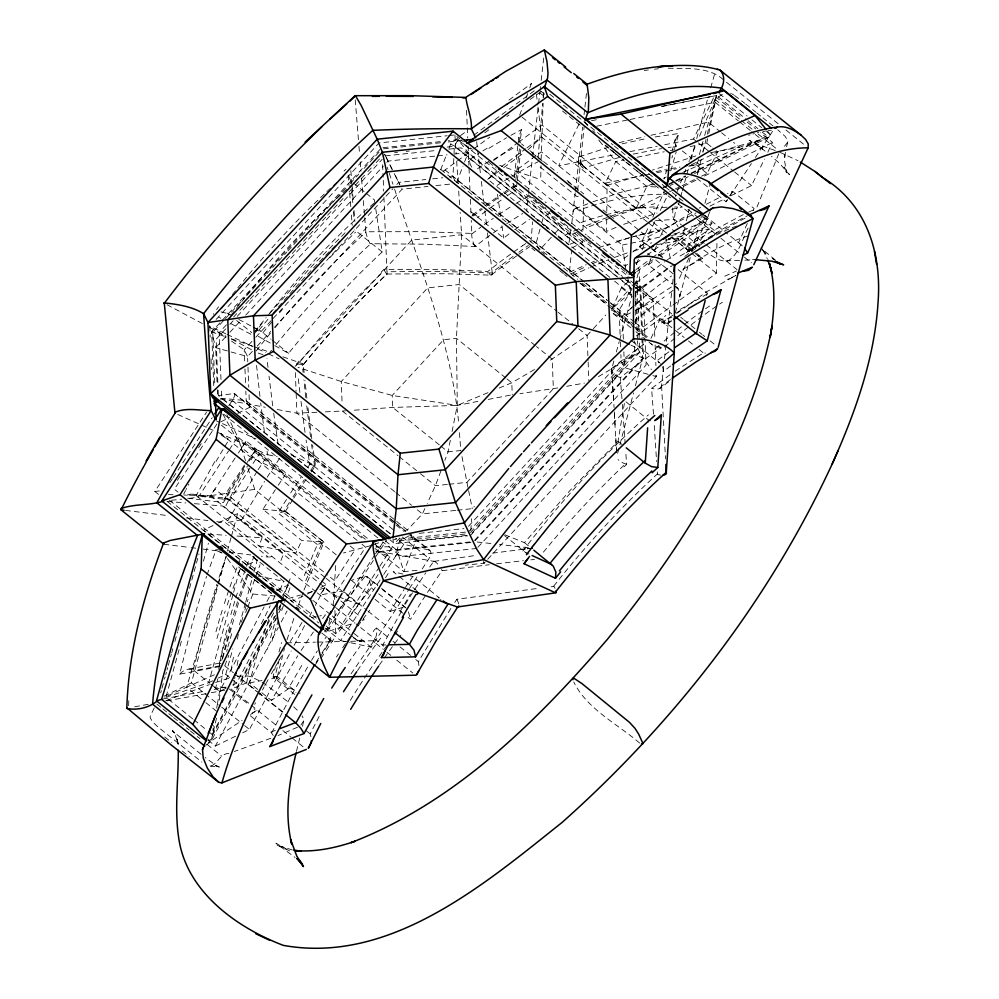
<?xml version="1.0" encoding="UTF-8"?>
<svg xmlns="http://www.w3.org/2000/svg" width="999" height="999" viewBox="0 0 999 999"><rect width="100%" height="100%" fill="white"/><g stroke="black" fill="none" stroke-linecap="round" stroke-linejoin="round"><path stroke-width="0.75" stroke-dasharray="5 3.75" d="M616.096 227.36L606.618 231.356L606.718 219.068M635.701 292.595L635.676 325.924A9.103 4.52 -56 0 0 641.833 327.972L671.665 306.044M679.894 294.368L679.582 297.078L679.832 296.179M606.793 211.264L607.08 185.302L578.658 162.475M672.914 305.132L716.42 273.189L716.982 240.484M469.942 160.577L468.743 161.913M571.878 247.914L582.742 242.407L582.804 239.373M582.991 230.27L583.666 199.962M625.799 269.081L622.265 245.08L540.696 179.608L541.008 165.722M541.146 159.54L543.119 103.347M574.612 242.395L568.693 244.792L570.841 230.532M128.621 705.681L128.859 698.838M520.054 142.345L518.881 136.351L521.578 129.558L520.054 143.069M453.796 158.629L452.959 176.673L455.132 181.069M454.033 153.396L454.358 146.279L458.591 138.898M543.444 97.165L543.693 92.52M335.676 565.571L333.167 605.619M579.308 156.831L607.929 147.49M655.107 136.95L678.796 133.504L675.012 140.459L675.162 143.806L676.71 146.353L668.194 147.54M470.791 530.494L471.59 518.731M647.989 422.39L648.176 419.667L625.961 401.848M613.836 361.001L611.588 369.767L614.098 407.542M530.919 242.07L532.642 221.828M538.061 157.805L542.657 103.571M543.156 97.677L543.456 94.143M569.505 271.328L571.54 251.261M577.684 190.459L584.115 126.786M670.504 379.52L661.5 386.226L663.661 366.458L660.214 363.686M664.497 358.753L671.765 291.271M672.527 284.153L673.151 278.371M528.421 193.331L532.355 158.466M532.529 156.955L538.399 105.007M538.573 103.471L539.797 92.707M539.972 91.171L540.484 86.551M541.183 80.407L543.968 55.807M571.778 223.364L575.224 192.882M575.399 191.358L582.667 127.073M584.053 114.785L584.74 108.641M584.914 107.105L586.65 91.746M514.335 176.91L518.868 136.463L518.818 138.274M504.333 193.644L515.109 186.601L515.297 184.902M515.871 179.808L519.405 148.714M582.742 242.407L516.308 189.098L516.958 183.429M517.282 180.607L520.816 149.513M672.802 207.854L672.764 215.534A15.522 11.414 65.6 0 0 673.751 219.256L678.009 226.798M219.318 700.099L222.69 671.103L228.846 655.394M513.536 183.566L513.211 186.226L505.007 191.708M234.39 680.656L233.304 688.186L246.666 682.891L257.58 691.645M246.666 682.891L250.986 658.89M785.426 152.385L784.44 158.841L784.827 154.545L784.652 161.351L786.525 172.777L784.04 166.958L789.472 174.7L779.407 163.237L771.503 156.331M234.69 678.758L235.002 676.86M674.912 141.284L675.174 139.623L672.364 150.15M504.97 534.827L524.45 542.682L570.429 490.022L618.044 441.283L624.375 403.421M208.516 731.518L212.163 734.452L213.287 727.871M213.549 726.373L213.699 725.486M216.683 708.141L217.307 704.557M217.357 704.258L219.568 691.408L264.098 606.917M696.69 162.45L699.088 164.373L697.29 174.725M237.063 665.334L238.624 657.542M450.337 440.247L448.027 451.873L444.867 460.327M452.072 431.531L457.292 405.394L456.456 338.374L461.638 234.777L460.114 212.312M294.767 694.43L273.102 677.047L275.337 666.832M707.679 138.661L706.743 143.207L702.147 152.635M708.741 133.554L715.209 102.31L630.082 119.48M302.51 726.348L303.659 720.916A15.522 7.68 25 0 0 303.459 718.781L302.06 715.858M226.211 687.125L215.709 687.999L217.657 679.22M219.568 666.608L179.695 674.163L192.283 623.701L206.568 576.298M786.613 146.741L787.736 141.858A5.07 4.221 0.1 0 0 787.687 140.322L785.027 136.301L777.746 129.783M193.257 670.054L204.47 625.611L216.783 584.315M221.778 660.426L222.278 658.279M303.659 720.916L300.911 725.024M277.31 676.66L284.415 648.538M222.302 658.129L231.318 624.387M216.508 718.169L210.926 741.62L205.969 745.154M573.101 211.601L573.376 210.714A9.166 5.357 68.8 0 1 579.944 209.653M684.565 228.459L682.729 236.076L667.482 238.724M686.4 220.841L689.16 209.415M697.926 173.014L701.36 158.804M702.921 152.347L706.031 139.423M707.28 134.253L716.62 95.504L718.031 92.62M296.466 751.398L299.9 737.387M257.705 689.435L249.513 682.854L257.305 654.17L266.621 625.474M329.945 618.756L326.723 631.905L323.913 632.579M222.727 658.116L238.536 602.747M383.766 574.375L395.616 556.206L399.438 540.971L409.353 535.676M635.539 322.115L640.197 304.096L667.981 326.398M668.381 322.178L669.68 320.929M278.983 652.01L281.531 642.632M617.657 453.346L633.541 392.957M635.451 385.701L642.669 358.241L639.235 269.792L635.489 262.175M279.295 659.228L274.613 678.171L268.331 679.345M226.673 651.385L227.273 649.15M675.299 312.899L690.309 257.467M691.882 251.673L701.385 216.571M704.969 203.321L710.152 184.191M706.568 295.542L707.255 293.007L677.272 268.943M164.161 696.141L191.433 682.879L218.007 585.501M218.419 584.003L225.774 557.03M227.41 551.048L231.081 537.562M231.493 536.063L237.625 513.586L326.286 584.765L315.309 605.431M702.996 141.408L699.325 154.783L652.372 170.142M704.632 135.464L716.62 95.504L746.927 119.83M160.689 692.881L161.326 690.596M161.963 688.299L164.148 680.331M164.485 679.12L165.122 676.822M165.747 674.525L166.383 672.227M167.02 669.929L167.645 667.644M168.282 665.346L171.416 653.958M171.778 652.659L172.852 648.763M174.862 641.458L177.51 631.868M177.872 630.569L198.976 553.983M192.695 718.818L165.921 697.327L182.005 638.985M203.446 561.188L208.391 543.231M165.921 697.327L208.716 682.692L233.179 593.93M233.591 592.432L240.01 568.156M217.894 678.234L225.762 674.4L232.817 648.826M239.448 624.762L245.255 603.696M245.667 602.197L252.297 578.134M253.958 572.115L257.267 560.077L245.467 565.809M678.608 204.345L680.257 198.364M680.656 196.865L681.892 192.395M682.305 190.896L689.298 165.497M690.946 159.528L695.054 144.593M696.703 138.611L708.216 96.791M710.689 87.825L715.434 71.179M227.884 646.902L232.455 631.093M540.034 229.071L536.051 243.381L539.398 250.162L553.658 234.703M541.633 223.339L543.219 217.62L549.425 213.062L560.801 226.973L554.682 233.604M616.333 352.023L619.243 341.558M619.667 340.06L631.88 296.166M634.652 286.238L639.235 269.792M219.768 665.259L219.33 663.548L225.187 641.096L238.923 597.19M671.902 158.017L672.564 155.644M674.562 148.526L678.796 133.504M667.007 169.068L664.135 178.958M670.829 170.829L676.211 151.836M287.013 639.847L294.93 614.984M217.62 584.939L186.626 687.2L164.36 697.265M218.069 583.466L226.149 556.78M675.561 196.591L676.136 194.842M239.41 595.741L247.727 572.577M240.509 596.64L248.139 574.363M207.018 574.887L215.759 550.661M219.043 577.335L226.211 556.256M709.527 212.175L706.768 220.205L692.969 249.438M267.357 623.401L268.843 619.218M298.364 605.282L303.446 591.458M677.31 191.446L678.383 188.499M519.63 115.21L523.364 105.145M526.036 97.964L527.634 93.644M529.77 87.9L531.381 83.579L533.803 85.539M440.921 470.904L435.402 485.701L427.272 503.334M680.494 182.854L683.179 175.949M456.668 182.492L462.974 166.109M464.547 162.013L468.169 152.61L458.116 139.748L448.226 140.797M280.956 560.501L283.691 553.533L241.671 519.792L226.711 522.652L256.793 471.828M303.996 590.059L323.951 542.207L317.395 544.48L304.333 575.511M249.425 568.219L253.946 556.593M440.684 169.818A9.103 2.473 -46.4 0 1 440.821 169.455L446.803 153.971M448.988 148.327L450.636 144.093L458.004 137.762M661.5 386.226L659.802 388.374L671.078 380.07M245.617 612.562L247.302 608.279M247.852 606.855L252.884 594.005L227.035 558.029M787.599 142.382L782.567 148.676M642.107 249.962L644.904 242.957L650.898 247.764M305.769 580.744L322.44 541.957L301.76 540.521L262.949 509.365L275.387 489.635M638.361 259.303L635.539 266.283M684.49 172.652L685.764 169.493M778.77 153.746L755.906 209.64M279.895 590.284L283.591 581.268M194.405 503.658L222.552 506.006L262.15 537.787L258.878 545.879L295.854 553.184L301.76 540.521M689.859 159.465L696.228 144.093M688.973 161.601L689.41 160.539M699.537 136.151L714.997 99.413L724.225 93.019M660.614 236.139L663.074 230.257L693.393 211.413M656.48 245.916L653.171 253.734M650.674 259.59L648.401 264.897L671.965 283.816M748.114 228.084C742.332 239.048 739.447 253.122 728.721 260.464A15.522 11.414 65.6 0 1 725.923 261.139L721.39 260.589L716.845 258.741A60.152 44.231 65.6 0 1 712.587 256.293L703.234 249.663M634.677 284.103L629.87 280.244L621.403 287.675L611.912 308.991L630.719 292.22M641.608 248.489L639.585 246.865L648.95 225.849M652.809 217.195L664.385 191.221M753.134 210.677L754.108 208.541L732.579 191.259L727.459 193.619M747.302 223.476L738.561 242.682L725.174 231.943M424.837 508.628L422.402 513.923L406.768 530.594M650.961 338.436L660.214 318.831L635.264 298.813M688.948 257.954L679.183 278.659L676.91 276.835M579.02 124.063L558.678 165.809L616.246 154.358M668.231 192.457L636.313 208.042L605.269 183.104L615.784 161.538L623.364 160.015M636.313 208.042L646.828 186.476L652.384 183.766M664.722 144.73L693.506 139.011L714.535 95.879L742.332 118.194M654.795 221.678L647.34 236.975L695.966 212.999M660.214 210.539L667.007 196.628M688.648 166.296L696.228 164.773L698.863 159.378M701.535 176.186L707.08 173.476L717.594 151.91L761.45 139.435L751.71 131.618M730.694 195.866L751.535 185.589L764.422 159.153M767.819 152.198L772.564 142.457L760.476 132.755M261.426 623.713L270.267 605.706M272.977 600.174L275.025 596.016L272.64 594.105M310.939 736.725L310.177 733.865L320.192 714.447M271.628 732.891L291.358 695.354L309.415 663.91M183.654 494.143L185.552 490.497M186.101 489.448L186.651 488.399M266.97 601.46L271.278 593.294L240.222 568.356M232.68 685.027L236.613 683.116L273.963 612.262M282.58 595.904L288.324 585.002L251.96 555.881M212.163 734.452L274.463 616.233M278.821 607.979L280.269 605.232M275.774 615.372L208.654 742.732L242.133 720.341M278.659 609.889L280.831 605.781M275.886 618.381L210.926 741.62L207.667 739.01M278.771 612.899L282.38 606.056M188.299 485.252L188.861 484.203M208.117 740.209L215.372 746.041L278.284 627.522M281.219 622.002L287.063 610.976M254.683 704.407L255.519 702.821M242.645 732.779L249.463 729.47L291.171 650.911M294.093 645.404L305.07 624.725M309.453 616.458L312.375 610.951M259.802 694.817L260.677 693.206M262.425 689.997L263.299 688.373M263.461 688.086L264.111 686.9M261.813 692.732L271.378 700.411L297.739 655.769M264.772 685.701L265.584 684.215M299.675 693.593L300.05 692.931M265.921 683.628L268.082 679.72M418.931 665.534L418.394 661.675L419.305 660.064L452.01 606.568M241.671 519.792L264.548 481.393M271.391 673.826L278.184 661.937M219.393 663.373L221.041 663.361M214.76 461.625L196.204 495.566L190.971 494.093L184.715 495.679M401.386 611.45L382.667 645.254L383.966 646.865M279.333 659.939L281.668 655.943M187.65 498.189L223.414 502.572L244.93 467.619M290.172 641.645L302.135 622.29M301.735 665.484L288.099 688.998L271.378 700.411M408.091 617.394L410.539 619.368L414.935 612.187A382.879 142.045 -51.5 0 1 442.12 570.704A9.466 2.86 57.3 0 0 441.433 569.455M311.526 660.376L317.332 650.923M631.88 289.285L619.155 310.077L620.217 337.637M316.046 662.424L319.006 657.604M696.69 178.184L726.086 201.786L727.309 199.812M729.732 195.866L732.579 191.259M285.464 511.313L292.944 499.375M315.484 664.585L319.505 658.141M320.304 656.842L329.957 641.37L328.584 638.324M375.05 599.363L390.097 611.438L404.033 589.572M322.015 652.784L329.295 641.808M320.292 646.178L326.348 636.65L327.272 637.225M357.13 540.384L241.808 447.814L246.154 441.046L368.206 539.023M244.755 466.208L224.026 499.525L223.414 502.572M267.195 477.222L279.683 458.216M258.154 469.705L267.919 454.807M293.781 498.064L306.006 479.508M301.111 650.499L313.386 631.967M351.024 673.826L374.862 639.56C377.372 635.064 378.509 621.291 372.09 633.653M158.491 494.38L154.845 491.458L206.493 412.287M169.805 482.717L172.34 478.821M173.189 477.522L212.188 417.732M177.36 480.332L180.757 475.124M198.551 447.839L201.461 443.369M216.92 423.976L174.375 489.223L178.009 492.145M228.833 405.706L232.243 400.487A9.103 2.298 -53.4 0 0 233.953 393.544L218.469 395.592L390.896 534.515M189.273 498.326L198.264 497.34L228.484 451.024M229.32 449.737L237.712 436.863L226.723 414.46M235.165 457.904L210.527 495.779L184.003 495.029M238.424 452.997L246.154 441.046M244.455 465.097L225.949 493.469L198.264 497.34M250.062 467.994L229.882 500.212L295.854 553.184M154.221 707.929L150.187 716.345A5.07 4.658 -64.8 0 0 150.362 718.131L152.585 721.815L157.792 726.835L201.898 762.1M374.7 555.057L324.7 631.718L326.723 631.905L354.882 622.802M375.537 553.758L383.166 542.07M373.326 560.439L326.723 631.905L324.176 629.857M375.836 556.58L386.888 539.647M326.061 625.986L335.764 633.778L378.996 567.494M379.845 566.196L392.557 546.69L374.6 547.04M338.636 596.815L358.678 604.457L378.122 574.637M382.355 568.156L389.96 556.493L374.25 543.881M324.812 627.896L340.597 640.571L382.917 575.674M350.786 642.782L371.166 647.202L408.603 589.785M409.453 588.473L418.818 574.125M422.227 568.906L429.033 558.466A9.103 4.67 -49.7 0 0 428.858 549.949L410.689 535.389M249.275 460.926L256.206 449.625M278.246 485.264L285.539 474.338L252.747 448.014L257.33 451.823M405.457 587.387L412.724 576.448L439.498 598.026M253.059 463.424L259.653 453.558L258.729 452.909M703.733 216.583L711.937 223.164L696.216 246.903L679.445 256.318M726.086 201.786L727.422 199.775M730.094 195.754L751.423 163.524M755.419 157.492L773.476 129.932L768.281 130.619M247.115 462.525L255.694 449.637M454.782 602.409L456.893 599.263L539.722 588.161M438.124 597.951L438.611 597.227M336.8 597.727L324.687 587.999L319.98 594.929L341.558 591.271M395.616 556.206L403.758 544.33L428.846 549.962M311.201 471.89L315.509 465.734L312.612 444.855M322.652 618.643L325.374 614.81L319.78 615.933M213.561 314.385L213.461 313.686M340.222 608.403L365.172 576.261L352.16 580.032M351.573 613.436L371.341 587.899L369.118 579.445L367.445 576.972L365.634 576.186L377.622 585.814M374.862 639.56L373.451 640.634M216.558 309.565L218.631 306.818M274.812 345.617L288.586 353.334C317.295 317.345 348.489 283.304 382.192 251.948L375.562 207.505M228.871 753.433C220.454 753.621 218.294 762.462 211.776 765.783A5.07 4.658 -64.8 0 1 210.052 766.058L208.841 765.883M256.044 331.318L257.979 328.933M299.051 361.076L296.641 364.048L297.003 367.232M254.695 331.581L266.121 317.595M269.942 313.099L309.89 268.182L347.452 230.432M179.695 674.163C182.854 670.504 188.486 667.519 193.182 670.017M277.185 676.897L276.199 677.609L289.61 688.373L293.256 689.385L295.954 692.519M590.222 332.105L587.1 335.502L549.687 360.639M593.331 328.696L605.794 315.085M612.025 308.279L630.706 287.862M633.816 284.465L636.937 281.056L635.664 278.484M216.146 319.405L379.033 142.957L447.152 135.739M380.107 149.313L211.651 331.805L213.736 385.539M223.339 320.866L212.762 332.317L214.86 386.226M225.462 318.569L244.493 297.939M246.616 295.654L265.647 275.025M266.708 273.888L286.813 252.11M287.862 250.961L300.562 237.213M301.611 236.076L307.967 229.196M309.016 228.047L314.31 222.315M315.372 221.179L335.464 199.4M336.526 198.264L346.041 187.949M350.274 183.366L358.741 174.201M364.023 168.469L374.6 157.005M375.661 155.869L379.895 151.274M226.398 324.837L219.168 332.667L221.029 380.519M233.629 317.008L236.726 313.649M239.822 310.302L249.113 300.224M250.15 299.113L272.864 274.5M273.901 273.389L285.264 261.076M286.288 259.965L296.616 248.776M297.652 247.652L320.367 223.039M322.44 220.804L326.561 216.333M327.597 215.21L332.754 209.615M333.791 208.504L343.082 198.439M349.288 191.721L366.833 172.702M367.869 171.591L374.063 164.872M376.136 162.637L380.269 158.167M225.674 328.883L216.146 339.198L217.894 384.053M229.895 324.3L233.079 320.866M237.3 316.283L382.217 159.303M225.637 336.9L215.684 347.689L217.145 385.314M229.87 332.317L241.508 319.705M245.742 315.122L383.241 166.171M386.788 162.325L387.912 161.114L436.338 155.981M251.948 341.408L244.231 349.775L244.718 362.5M255.819 337.225L271.266 320.492M273.202 318.394L392.932 188.686M396.803 184.503L398.726 182.405L425.849 179.545M252.397 351.336L247.565 356.556L247.764 361.863M257.218 346.104L270.741 331.456M274.6 327.272L402.073 189.198L428.059 186.438M295.117 366.421L411.763 240.06L461.638 234.777L556.942 311.288M457.155 510.239L472.277 508.641L474.375 506.356M468.556 526.223L621.128 360.951L634.64 354.583L643.543 358.279L651.448 369.593M468.606 531.793L637.849 348.451L637.549 340.721M470.442 532.442L634.64 354.583L634.153 342.27M471.89 533.004L624.462 367.732L623.851 351.835M470.454 535.539L639.697 352.21L639.235 340.347M474.488 540.434L642.669 358.241L634.14 340.921M475.087 540.759L643.543 358.279M477.872 547.302L646.053 365.122L645.029 338.823M485.239 561.962L484.115 563.186L465.322 565.172M487.724 559.265L656.355 376.611L656.156 371.578M399.812 538.011L394.593 543.568L389.747 539.672M224.738 498.726C223.476 498.788 228.896 497.664 229.845 500.187M624 466.895L626.635 464.398L625.761 452.185M381.256 272.028L383.903 269.53L403.209 269.343L444.592 269.718L487.849 271.441A382.879 151.686 -51.8 0 1 522.764 245.642M609.802 277.31L487.749 179.333L496.79 170.916M528.071 149.725L541.633 137.113L537.899 106.481M344.018 170.991L344.817 170.292M631.905 307.517L621.965 316.408L614.685 314.61L611.563 310.789L611.675 309.653L633.279 326.985M345.217 169.942L346.016 169.243M635.601 304.32L641.695 299.163M671.89 327.647L661.388 319.205L665.746 315.547M635.339 288.311L636.875 287.05M677.022 313.249L706.38 291.883L735.913 275.499M648.401 264.897L654.283 260.302M635.913 292.844L672.327 265.572M470.891 211.713L503.683 238.037L511.063 232.442M670.017 374.762L651.598 388.349L653.746 417.545M473.026 216.059L482.417 209.041M471.84 233.916L480.806 227.235M472.265 215.185L481.356 208.404M486.126 210.951L477.797 217.258L476.948 216.521M636.425 335.939L660.214 318.831M220.717 399.013L221.716 398.301L246.204 400.636L407.779 530.357M639.585 246.865L642.582 244.655M660.102 255.894L693.256 233.541M670.654 365.934L663.111 371.603L663.149 370.866M460.452 135.652L466.67 131.081M508.978 100.025L531.381 83.579M473.801 135.177L535.839 89.635M484.765 132.805L488.986 129.708M506.918 116.533L509.028 114.985M530.094 99.525L541.346 91.259M443.294 171.116A9.103 2.473 -46.4 0 0 445.017 170.017L472.39 149.887M473.638 148.976L489.797 137.113M493.618 160.514L517.182 143.219M518.419 142.308L541.982 125.012L653.771 214.773M501.311 166.708L525.749 148.776M526.972 147.877L541.633 137.113L647.24 221.89M487.749 179.333L498.751 171.254M503.633 167.67L524.413 152.422M642.919 244.405L644.904 242.957M627.884 255.594L624.163 258.329L515.309 170.929L499.675 165.372M632.842 251.96L650.187 239.223L662.037 236.601M627.559 264.31L625.124 266.109L592.345 239.797M635.951 263.336L642.145 258.791M647.102 255.145L676.86 233.304L706.768 220.205L707.267 217.295L704.832 215.347M635.976 269.643L650.986 258.616M652.235 257.705L707.267 217.295L704.607 215.821M636.725 271.628L652.984 259.69M657.991 256.019L706.768 220.205L701.673 216.121M636.226 282.742L664.772 261.788M666.008 260.876L709.44 228.996L671.515 235.477M635.227 292.083L670.654 266.071M684.765 256.443L717.12 232.692L698.9 218.082M489.972 208.104L503.359 198.526M514.747 229.708L529.408 219.268M668.968 351.798L656.755 360.914L657.717 361.638M516.633 255.869L491.096 275.162L445.429 273.714L387 274.001C357.068 302.31 329.183 332.742 303.246 364.735L304.183 373.002M489.835 235.414L474.912 246.516L425.237 244.193L370.017 243.719A9.565 1.573 69 0 1 365.721 231.568M486.163 206.306L501.036 195.866M485.002 205.744L502.509 193.419M484.378 224.638L493.269 218.356M518.831 254.27L529.895 246.528M493.319 232.917L501.998 226.885M675.237 371.116L703.408 352.934L705.494 353.134M522.777 245.567L525.749 243.544M507.167 195.891L516.758 189.448M693.019 247.49L721.515 229.545L746.94 215.984M250.649 714.547L256.318 710.676L253.971 708.778M498.563 214.735L510.789 206.718M667.719 323.226L671.278 320.866M658.703 345.904L661.163 347.877L655.219 351.898A382.879 142.832 -50.7 0 0 620.304 377.684L621.952 398.763M506.793 223.651L522.739 213.449M680.257 309.365L708.004 293.556M488.823 148.339L506.68 137.712M493.631 159.54L516.158 146.304M515.971 203.459L527.947 196.291L526.673 211.064L534.552 217.382M682.841 269.318L702.772 258.291L696.578 253.321M693.518 233.379L711.937 223.164M598.438 376.635L639.697 352.21M256.318 710.676L250.974 713.823M534.527 369.505L511.788 382.792L498.164 388.436M671.865 317.257L667.045 318.956L661.388 319.205M510.926 135.327L521.578 129.558M699.163 208.154L700.586 207.355M410.776 534.927L411.588 534.49M297.477 727.26L278.047 735.564M706.268 204.271L721.852 196.316M745.104 218.144L711.113 236.85L691.046 249.8L687.449 249.588M256.006 330.569L260.439 330.844L271.054 339.26M221.016 421.74L229.72 417.37M237.7 413.374L249.538 407.43L394.955 524.163M623.351 339.123L622.489 316.87L631.917 312.138M635.539 310.314L653.421 301.336L640.746 286.363L635.901 282.48M571.278 273.626L585.901 266.608M676.698 189.735L682.255 186.988M683.641 186.313L697.539 179.458M704.482 176.036L772.564 142.457M709.852 206.144L725.137 198.614M663.486 178.334L666.258 176.985M691.233 164.785L717.594 151.91L712.774 148.039M668.831 183.966L674.375 181.244M675.761 180.569L685.489 175.824M691.033 173.114L770.154 134.478L767.319 130.931M663.299 187.362L667.494 185.315M668.905 184.628L674.512 181.893M675.911 181.206L685.726 176.411M691.333 173.676L761.45 139.435M670.204 185.477L673.164 184.028M678.521 181.418L688.249 176.673M694.567 173.576L768.755 137.35L770.154 134.478L766.52 131.556M669.617 191.771L673.776 189.748M675.174 189.061L680.719 186.351M682.105 185.677L695.978 178.896M724.762 276.199L736.438 271.016M213.074 525.524L203.534 530.157L292.183 601.336L305.819 594.705M218.531 522.864L237.625 513.586M276.523 590.746L288.324 585.002M307.192 594.043L314.011 590.734M320.829 587.412L326.286 584.765M208.716 682.692L212.65 680.781M226.124 688.211L219.568 691.408L211.126 684.627M215.372 746.041L235.826 736.088M572.452 275.474L588.848 267.869M285.314 511.388L279.945 512.687M743.281 214.598L707.105 233.941L685.152 247.977L685.951 248.689M569.592 272.228L586.226 264.685M735.826 275.537L727.709 279.345L729.27 278.621M748.638 212.113L755.007 209.266L755.943 209.778M255.682 330.756L256.793 330.257M214.36 674.812L186.626 687.2L204.67 701.685M682.841 172.377L739.585 147.203L768.755 137.35L762.237 132.118M592.12 263.798L602.422 259.39M590.234 267.257L608.691 259.64M578.321 196.141L577.047 196.666L537.462 164.885M487.949 392.682L457.292 405.394L392.694 407.442L351.848 410.389M591.171 262.587L594.455 261.238M575.024 208.779L591.47 202.385M592.844 201.848L619.954 192.532L653.833 184.465M623.613 224.375L657.092 213.049M374.026 544.605L381.168 541.845M275.374 730.381L270.729 732.167L249.188 714.884M165.797 700.686L209.365 684.652M270.866 738.261L234.34 751.485M614.248 257.517L627.759 252.759M215.572 682.479L231.693 677.409M607.08 185.302L642.719 174.763M361.925 620.529L364.273 619.78L363.361 619.043M390.097 611.438L403.534 607.105A388.461 143.656 -51.5 0 1 412.55 592.769M748.538 135.302L750.024 134.84M633.578 250.986L645.129 247.602M635.601 287.899L646.191 284.752M288.411 598.501L300.499 595.004M307.754 592.894L312.587 591.495M319.842 589.398L324.687 587.999M752.971 133.978L754.42 133.579M317.295 544.505L278.097 513.049L282.48 505.869A382.879 152.472 -51 0 1 287.412 498.064M371.128 545.554L343.481 552.959M619.293 157.455L585.002 167.582L584.028 166.87M273.102 677.047L277.023 676.448M757.292 132.842L758.703 132.492M622.102 143.806L646.977 138.424M619.193 142.607L644.867 136.701M650.911 135.302L708.303 122.09L720.329 131.743M671.665 209.266L682.479 206.955M271.903 556.53L269.493 557.067M362.075 641.033L361.413 641.121M633.166 154.108L661.575 148.576M650.287 243.182L651.823 242.832M673.9 233.966L676.86 233.304M656.081 171.616L665.496 169.668M622.265 245.08L650.187 239.223L541.321 151.836L515.309 170.929L540.696 179.608M656.48 244.693L679.657 240.509L681.917 238.112L694.48 248.202M591.458 120.742L598.239 119.368M661.987 106.518L716.62 95.504M596.64 126.224L628.558 119.78M637 157.268L664.298 151.761M670.354 150.537L674.899 149.625M690.059 146.566L706.743 143.207L711.563 147.078M605.269 183.104L643.169 175.474M644.68 175.162L650.749 173.938M656.818 172.715L676.523 168.744M661.513 106.418L666.058 105.507M667.569 105.207L672.115 104.308M673.626 104.008L714.535 95.879M629.882 151.648L657.155 146.229M762.886 131.581L765.609 131.056M316.221 616.633L310.264 617.782M219.805 663.099L187.462 669.318M477.909 401.411L457.292 405.394L392.22 395.454L341.271 381.493L298.002 367.357M488.211 399.425L511.113 395.005M220.03 665.734L194.168 670.704L209.728 683.191M711.251 152.535L739.585 147.203L733.566 142.37M163.049 698.975L205.632 691.033M214.148 689.447L225.499 687.337M249.513 682.854L262.063 680.506M670.654 168.681L679.932 167.07M134.69 706.805L150 703.983M166.845 700.886L209.715 693.006M211.239 692.719L228.084 689.622M557.804 387.924L519.967 393.656M566.695 386.313L584.477 383.079M665.409 240.172L678.021 238.424L691.945 249.6M237.337 676.161L247.702 675.998A15.522 7.68 25 0 1 251.286 676.897L260.851 681.443A57.979 28.709 25 0 1 266.171 684.914L288.511 702.297M644.255 70.504L648.351 69.918M433.941 561.363L476.598 555.344M336.288 554.87L254.72 489.385L225.949 493.469L327.547 575.037M690.609 165.459L699.088 164.373M492.482 553.184L532.142 548.139L499.475 544.48M442.17 570.716L489.31 564.71M496.578 563.811L523.426 560.664M551.211 586.775L554.095 586.438A9.565 1.673 59.9 0 1 555.456 589.46M154.845 491.458L159.353 490.946M653.358 208.279L667.132 207.193M655.556 220.642L674.525 219.405L681.468 224.987M171.291 500.299L181.781 499.15M530.806 559.84L534.502 559.44M448.701 135.577L454.895 134.915L459.752 138.811M383.042 147.702L442.295 141.421M383.479 148.826L440.946 142.745M448.314 141.97L461.575 140.559M394.605 152.61L397.515 152.298M406.256 151.373L409.178 151.061M447.077 147.053L454.358 146.279L617.644 277.36M385.389 155.869L436.476 150.462M448.863 149.151L461.251 147.84L623.875 278.384M437.525 155.856L447.003 154.857M454.12 154.096L468.169 152.61L622.24 276.298M432.629 178.821L442.794 177.747M449.575 177.023L452.959 176.673L581.755 280.07M435.964 185.602L451.785 183.928M447.402 484.428L435.402 485.701L418.494 472.127M448.913 484.265L466.92 482.367L553.359 388.736L552.21 359.165L536.513 346.566M455.644 510.402L422.402 513.923L412.749 506.168M419.168 533.341L463.911 528.608M465.509 532.117L392.757 539.822L394.593 543.568L467.644 535.839M465.034 534.028L399.438 540.971L396.103 538.299M466.57 535.452L415.734 540.834L408.803 535.277M374.75 542.682L379.121 551.56L470.479 541.883M470.966 542.494L397.078 550.324L403.858 571.678L419.093 570.067M476.81 548.451L400.949 556.48L382.754 541.87M654.42 69.181L658.416 68.794M325.362 411.863L345.567 410.839M739.547 260.452L722.914 260.951M744.879 260.14L752.884 259.777M316.833 412.262L296.928 413.186L275.836 409.253M668.219 68.194C686.962 68.869 709.69 66.396 724.138 80.382M220.979 311.875L228.047 313.649M286.725 642.856L315.397 642.157M316.908 642.132L349.163 641.346M350.661 641.308L372.627 640.771L383.341 649.375M385.714 644.904L382.33 644.979L359.553 626.685M674.562 207.005L677.484 207.018L674.949 213.661L674.525 219.405M752.534 259.628L755.344 259.628M210.052 766.058L219.38 767.057L213.798 764.672L217.969 766.77L205.12 757.529M168.406 494.592L173.089 494.73M361.089 641.058L359.503 640.996L361.151 641.121M492.232 272.964L439.323 271.366L386.925 271.753L383.941 197.278M655.631 186.95L646.828 186.476L615.784 161.538L599.625 141.134M285.327 511.138L284.603 511.138L323.751 541.97M208.129 534.065L226.136 535.302M236.938 536.051L262.15 537.787M167.482 501.423L185.839 502.947M262.949 509.365L283.966 511.126A388.461 155.145 -51 0 1 289.385 502.509M191.958 494.13L226.436 498.326M252.884 594.005L275.025 596.016M513.523 186.064L515.109 186.601M661.163 347.877L653.671 345.829L646.041 339.922M477.185 541.995L492.082 543.656M125.599 510.427L167.919 515.621M186.289 517.882L207.954 520.554M216.758 521.628L225.574 522.714L268.431 557.13L261.301 556.243M163.936 544.28L189.635 547.44M191.146 547.627L195.679 548.176M203.234 549.113L219.718 551.136M229.146 552.297L250.824 554.957M267.944 454.77L277.173 456.718M379.121 551.56L433.716 561.326M220.467 398.913L265.297 407.28M258.217 576.011L283.379 581.231M340.597 640.571L349.325 642.457M663.149 186.875L666.033 187.512M315.222 465.684L314.498 465.509L311.551 444.48M292.357 849.949L276.411 844.879L289.86 850.961L275.961 843.256L295.092 857.492M313.923 465.384L309.727 464.385L306.081 439.935M402.947 574.075L393.169 571.703L397.964 575.561M410.277 575.849L412.724 576.448M650.561 420.879L648.638 420.017M648.126 374.313L624.462 367.732L621.128 360.951L620.879 354.583M652.859 375.636L656.355 376.611L654.345 373.738M227.385 350.949L215.684 347.689L211.651 331.805L219.168 332.667L226.024 337.35M231.119 351.985L247.565 356.556L244.231 349.775L231.106 340.821M702.672 258.266L698.738 256.356L696.053 253.559M217.482 551.073L222.065 553.071M775.274 150.549L757.267 144.168L749.113 140.222L762.724 149.051L755.319 143.344L766.907 152.61M224.188 336.301L212.762 332.317L209.49 325.649M231.293 338.786L252.435 346.166M253.833 346.653L267.782 351.523M283.004 356.843L302.197 363.536L303.084 372.327M375.649 551.036L389.96 556.493M337.2 596.266L334.34 595.179L319.767 583.478M779.782 152.235L798.014 160.702M177.785 414.485L207.155 427.622M208.554 428.246L215.559 431.381M218.356 432.629L267.582 454.657L266.633 448.164M216.196 420.779L219.967 422.49M222.465 423.626L255.981 438.873M291.346 454.97L314.173 465.359A388.461 155.145 -51 0 0 310.239 471.053M528.833 553.983L525.574 552.484L504.532 535.589M225.786 333.803L209.79 326.286L210.215 337.113M227.123 334.44L252.46 346.353M257.792 348.863L265.784 352.622M268.456 353.871L279.121 358.891M689.672 250.624L686.238 248.901L688.011 249.85M220.217 433.404L249.7 456.531L285.539 474.338M630.906 345.105L637.849 348.451M730.631 93.244L731.368 93.606M450.636 144.093L454.483 146.029L617.894 277.21M253.346 327.235L260.314 330.769M238.736 319.43L251.76 326.361M253.134 327.098L261.363 331.481M228.446 313.948L230.507 315.047M218.731 317.145L220.791 318.244M231.081 323.726L252.223 334.99M167.045 304.745L202.797 323.788M209.678 327.46L226.174 336.251M231.681 339.173L252.31 350.162M226.873 312.974L230.282 314.872M270.217 343.032L256.418 335.302M222.615 434.74L220.642 433.616L224.275 435.889M257.68 560.464L256.743 559.89M732.13 94.018L733.753 94.992M462.637 143.381L471.965 149.013M219.955 551.773L221.179 552.534M466.308 146.353L472.839 150.562M639.622 743.056C617.307 723.701 587.237 709.427 573.776 681.992M774.899 260.14L772.402 258.454L774.562 259.927M734.59 95.542L744.817 103.334M403.758 544.33L395.741 538.399M302.61 363.686L303.246 364.335M406.218 608.166L382.43 589.672M516.308 189.098L513.299 186.451M662.849 322.39L664.959 323.938L663.373 322.689M353.858 637.924L358.154 641.121L351.298 635.626M293.718 689.76L277.185 676.485M739.497 243.406L738.985 243.019L742.981 246.528M256.443 559.69L251.96 555.931M775.374 260.127L760.888 247.927L766.008 254.033L761.563 247.827M367.132 576.71L378.196 585.589M644.093 176.723L622.514 159.365M645.254 177.647L654.47 184.977L641.358 174.45M531.768 248.214L534.989 250.774M613.349 313.723L633.691 330.007M201.049 754.307L172.527 730.981L175.836 734.153L172.402 730.431L175.012 734.24L178.334 744.267L176.823 737.549L178.084 746.116M726.473 82.255L778.983 124.413M785.988 130.032L805.818 145.966M745.766 104.096L755.818 112.163M756.718 112.875L762.075 117.183M762.974 117.907L766.57 120.792M769.305 122.989L773.026 125.974M719.243 93.594L747.127 115.984M751.972 119.88L761.675 127.66M748.151 120.804L757.891 128.634M747.177 122.078L755.631 128.871M714.997 99.413L740.172 119.63M741.37 120.592L753.358 130.207M758.154 134.066L777.334 149.463M715.209 102.31L738.323 120.879M739.547 121.853L750.499 130.644M721.54 132.717L728.758 138.511M693.506 139.011L697.14 141.92M698.338 142.894L709.228 151.623M710.439 152.597L733.403 171.041M734.615 172.003L751.535 185.589M682.329 150.924L691.907 158.604M696.228 164.773L707.08 173.476M704.495 215.347L723.963 230.969M549.787 94.193L613.149 145.055M614.373 146.029L664.21 186.051M665.434 187.025L684.877 202.647M592.632 130.632L595.029 132.555M541.083 91.384L544.73 94.306M687.974 209.303L697.689 217.108M539.485 92.57L544.33 96.466M562.549 111.076L581.967 126.673M605.032 145.192L620.816 157.854M648.738 180.27L658.453 188.074M663.299 191.97L666.945 194.892M668.156 195.866L670.591 197.814M677.871 203.659L693.656 216.333M697.402 219.43L716.208 234.528M720.903 238.299L739.697 253.384M744.405 257.155L751.448 262.812M613.948 152.435L605.606 145.742L614.06 152.56M615.134 153.396L624.675 161.051M625.861 162.013L629.445 164.872M636.6 170.617L640.172 173.489M682.467 225.786L704.295 243.306M706.281 244.905L737.037 269.593M699.587 246.778L683.441 232.904A57.979 42.645 65.6 0 1 680.681 230.007M658.628 218.669L674.425 231.356M692.007 250.874L678.746 240.334L678.021 238.424M663.074 230.257L666.57 233.054M672.377 237.712L690.446 252.223M522.065 117.158L652.035 221.503M653.259 222.477L666.62 233.217M671.478 237.113L716.42 273.189M648.451 222.864L663.011 234.553M521.466 143.856L523.863 145.779M529.857 150.599L557.43 172.727M567.02 180.432L583.803 193.906M652.097 248.726L662.886 257.392M531.693 152.635L542.569 161.376M567.956 181.743L580.032 191.446M602.996 209.877L615.084 219.58M635.626 236.076L650.124 247.715M651.336 248.689L662.212 257.417M647.677 253.359L649.687 254.982M655.756 259.852L673.276 273.913M573.851 205.045L606.618 231.356M674.325 285.702L681.181 291.209M511.013 174.513L546.216 202.772M551.073 206.668L586.276 234.927M587.487 235.901L591.133 238.823M460.964 139.785L463.386 141.746M488.873 162.2L496.153 168.044M532.567 197.278L537.412 201.174M538.636 202.148L545.916 207.992M577.472 233.316L587.175 241.109M588.386 242.083L590.821 244.031M621.153 268.394L628.433 274.238M528.246 194.842L541.645 205.594M542.532 206.306L549.675 212.05M563.96 223.514L571.116 229.246M680.669 317.195L683.341 319.343M684.24 320.067L695.841 329.383M699.412 332.255L702.097 334.403M702.984 335.115L704.77 336.551M710.127 340.859L715.484 345.154M458.116 139.748L629.22 277.135M635.876 285.065L671.865 313.961M626.785 279.945L631.331 283.604M635.888 287.262L653.421 301.336L654.882 338.973M625.087 279.358L634.79 287.15M636.001 288.124L643.281 293.968L644.967 337.275M619.105 278.184L632.417 288.873M622.09 280.931L632.092 288.948M614.635 281.194L631.555 294.78L626.473 272.14M535.427 218.094L545.054 225.824M545.929 226.523L568.693 244.792M675.399 330.457L684.153 337.475M688.523 340.996L694.655 345.916M699.025 349.425L703.408 352.934M537.075 219.98L538.411 221.054M542.17 224.063L544.143 225.662M546.128 227.248L548.114 228.833M558.016 236.788L561.975 239.972M621.403 287.675L633.291 297.215M445.042 169.967L584.74 282.118M585.951 283.092L609.028 301.623M610.252 302.597L634.54 322.103M635.751 323.077L641.833 327.947M585.913 283.404L606.693 300.075M610.839 303.409L619.155 310.077L622.489 316.87M440.796 169.468L577.572 279.283M582.417 283.167L609.04 304.545M610.252 305.519L634.465 324.95M541.47 251.823L544.592 254.333M580.943 283.516L606.905 304.358M612.1 308.529L631.768 324.275M636.663 328.209L648.913 338.037M579.907 283.216L606.568 304.62M607.779 305.594L632.017 325.062M633.229 326.036L636.875 328.946M635.676 328.908L647.677 338.549M635.938 331.805L644.917 339.023M630.869 340.135L659.053 362.762M558.154 312.262L572.627 323.876M578.658 328.721L587.1 335.502L588.074 360.452M353.384 183.017L365.072 192.407M366.246 193.344L374.425 199.912L374.912 203.159M535.302 345.592L459.24 284.528L427.709 287.862L341.271 381.493L342.12 403.284M382.192 251.948L354.645 229.832M618.044 441.283L623.888 445.979M505.781 377.959L456.456 338.374L443.668 339.722L392.22 395.454L392.694 407.442L439.597 445.104M506.98 378.933L511.788 382.792L512.262 394.792M440.809 446.078L448.027 451.873L460.814 450.512L459.278 430.769M272.215 340.197L288.586 353.334M524.45 542.682L531.456 548.314M236.626 320.517L251.823 332.717M342.42 411.064L397.964 455.656M399.175 456.618L417.282 471.166M394.655 491.645L296.928 413.186L296.141 392.919M395.866 492.607L411.538 505.207M393.718 521.403L234.603 393.656M394.917 522.377L407.005 532.067M408.216 533.041L429.982 550.499M233.966 393.519L396.166 523.726M397.377 524.7L405.856 531.505M396.103 525.087L404.183 531.568M232.243 400.487L395.017 531.156M402.31 537.012L429.033 558.466M390.547 533.841L221.716 398.301L221.291 387.362M385.277 540.846L396.778 550.087M223.764 414.235L377.897 537.974M365.309 539.298L237.712 436.863L246.129 462.512M221.353 425.162L363.574 539.335M374.95 548.463L403.858 571.678L415.734 540.834L412.599 534.477M361.988 544.28L365.622 547.202L334.34 595.179L334.628 602.897M399.175 576.523L416.333 590.297M226.536 437.937L228.072 439.16L227.547 438.623M350.149 546.028L354.995 549.912L334.802 580.856L328.758 575.998M323.951 542.032L285.514 511.188M381.568 588.299L405.569 607.554M371.341 587.899L373.788 589.86M378.696 593.793L403.184 613.461M351.286 580.294L371.091 596.191M344.193 591.982L366.983 610.277M368.181 611.238L392.17 630.506M324.837 577.297L214.86 489.011L210.527 495.779L318.556 582.504M326.049 578.271L358.678 604.457M376.386 627.946L389.51 638.486M393.019 641.296L394.767 642.707M400.012 646.915L410.527 655.356M415.771 659.565L418.394 661.675M340.846 600.973L359.727 616.133M316.146 591.97L196.541 495.829L229.57 499.962M317.357 592.944L334.365 606.48M335.564 607.442L358.354 625.724M386.913 652.247L391.383 655.831M396.74 660.127L412.812 673.026M312.849 600.387L331.069 615.022M332.292 615.996L352.934 632.567M354.158 633.541L371.166 647.202M327.734 616.708L350.125 634.677M169.455 500.262L316.346 618.181M166.995 501.198L318.743 623.026M321.703 632.916L332.704 641.745M241.646 569.23L260.714 584.54M261.913 585.489L271.441 593.144M258.579 692.444L284.378 713.161M306.206 730.681L310.177 733.865M224.937 666.008L233.454 672.839M234.678 673.813L256.568 691.395M257.779 692.369L284.54 713.848M225.762 674.4L236.613 683.116M231.144 689.06L249.937 704.145M251.111 705.094L276.96 725.836M282.842 730.556L291.059 737.162M292.232 738.099L303.983 747.539M229.27 688.96L249.263 705.007M210.914 684.153L215.709 687.999M191.433 682.879L220.454 706.168M221.666 707.142L243.419 724.612M244.63 725.586L249.463 729.47M205.869 702.659L217.907 712.312M193.906 719.792L207.293 730.544M156.831 704.058L161.626 707.904M162.825 708.865L167.62 712.724M168.819 713.686L172.415 716.57M173.614 717.532L178.409 721.378M179.608 722.339L189.198 730.044M190.397 731.006L199.987 738.698M207.18 744.48L221.566 756.018M164.748 736.975L171.741 742.594M182.243 751.023L189.248 756.643M615.272 153.534L617.682 155.482M559.715 270.629L563.349 273.564M564.56 274.538L566.982 276.498M651.847 344.63L650.661 343.369M695.104 253.359L698.326 256.044L696.253 253.858M676.036 287.075L677.996 288.748L675.649 286.663M579.919 209.815L580.706 210.539M350.674 180.819L348.189 174.862M525.949 552.797L527.26 554.457M293.656 706.755L295.317 708.303A60.152 29.783 25 0 1 298.726 711.688M327.934 637.924L330.182 640.047L328.983 638.761M238.736 566.92L239.797 567.956M583.416 166.296L580.656 163.124L583.416 166.296L582.03 164.773M271.603 732.954L273.189 735.501M584.577 122.128L589.585 127.747M598.688 139.96L599.437 140.896M582.492 165.322L579.482 158.953M762.786 249.937L767.294 258.803M222.777 414.086L241.808 447.814M392.332 169.88L385.839 156.868M394.218 173.614L399.862 184.803L394.368 173.664M401.848 188.749L401.76 188.561M384.615 154.133L385.514 155.931M385.964 156.831L392.457 169.842M384.627 154.383L385.489 156.144M408.404 611.85L410.539 619.368M387.212 167.233L388.037 169.655M389.26 173.302L392.944 184.216M394.58 189.073C419.143 265.771 451.011 341.483 458.616 422.315M247.939 468.169L254.72 489.385M665.446 236.501L670.529 259.141M386.975 272.427L387.113 273.039M467.919 487.287L461.575 454.495M468.593 490.571L472.277 508.641M278.109 444.031L273.689 413.224M500.649 216.546L497.177 191.995M501.948 225.749L503.683 238.037M305.02 432.405L300.799 399.912M311.788 438.811L307.717 405.719M264.373 431.968L260.702 402.934M310.527 436.85L306.631 405.119M272.702 405.806L269.018 376.148M536.401 94.231L537.712 104.957M476.66 141.846L477.335 147.54M477.672 150.387L480.369 173.002M481.368 181.443L484.203 205.195M484.852 210.752L486.675 225.986M487.487 232.879L492.207 272.502A388.461 154.283 -51.8 0 1 513.986 255.732M299.9 392.445L297.877 375.1M267.994 367.37L266.983 358.604M259.952 396.478L256.443 364.41M306.88 398.239L304.945 380.319M305.769 397.54L303.858 379.87M348.201 175.112L349.051 185.502M355.232 99.813L358.466 140.147M358.966 146.341L359.59 154.096M360.214 161.85L360.964 171.166M361.588 178.921L362.699 192.869M363.324 200.637L364.573 216.146M364.697 217.695L365.834 231.768L422.177 231.643L471.815 233.416L471.266 220.392M350.836 170.717L351.823 182.954M352.073 186.014L353.296 201.298M354.033 210.477L354.882 221.154M351.049 181.144L351.286 184.203M351.785 190.322L352.759 202.56M353.496 211.726L354.233 220.904M349.638 192.882L350.824 207.655M351.411 215.035L352.222 225.287M622.377 404.408L625.137 443.344M454.895 134.915L456.156 153.646M456.668 161.126L458.179 183.604M458.691 191.084L459.702 206.069M654.283 425.537L656.605 461.526M657.292 471.865L657.467 474.475M611.663 368.843L613.848 403.221M661.588 385.751L665.521 458.841M468.743 161.401L468.806 162.487M614.348 411.888L615.097 425.025M616.608 451.823L615.846 438.336M614.348 413.761L616.533 452.759M466.558 110.34L467.744 138.187M468.081 145.929L468.906 165.322M469.031 168.182L470.092 193.057M470.367 199.276L471.141 217.495M655.119 344.905L655.918 365.646M640.759 286.75L642.657 335.664M642.832 340.11L643.531 357.892M636.937 281.056L639.173 338.861M635.626 291.233L637.487 339.173M620.391 341.87L620.629 348.226M588.136 362.013L588.861 380.719M382.629 164.673L383.129 177.135M383.254 180.257L383.691 191.096M295.354 372.652L296.079 391.358M247.977 367.157L248.763 387.287M249.051 394.705L249.538 407.43L246.204 400.636L245.829 391.108M244.967 368.856L245.579 384.752M218.132 390.234L218.369 396.428M217.307 389.76L217.482 394.205M211.051 358.766L211.476 369.593M334.915 610.614L335.764 633.778M583.366 168.282A9.64 7.555 54.9 0 1 578.808 156.543M565.596 234.852A424.513 180.357 -42.9 0 1 581.181 227.859M586.338 225.674A424.513 180.357 -42.9 0 1 645.292 205.669M472.09 215.309A9.203 4.396 57 0 1 476.898 215.884M471.803 167.158A9.216 4.171 53 0 1 469.717 162.437M221.528 435.389A9.216 1.336 33.4 0 1 226.611 438.623M216.034 461.463A427.385 164.673 -51.4 0 1 229.295 439.135M256.993 452.26A9.203 1.636 29.9 0 1 256.618 449.912M256.443 559.902A9.166 2.922 20.6 0 1 253.883 556.88M215.946 631.843A424.538 184.528 -58 0 1 222.977 607.904M224.375 603.533A424.538 184.528 -58 0 1 233.516 576.935M235.165 572.452A424.538 184.528 -58 0 1 239.748 560.439M215.172 550.062A9.64 5.27 33.7 0 1 220.492 550.274M330.257 637.424A9.64 4.208 16.8 0 1 328.634 641.383M361.463 641.183A9.166 3.984 37.6 0 1 353.371 637.762M357.417 670.654A424.538 139.698 -44.8 0 1 380.644 638.174M440.909 599.912A9.203 2.135 37.6 0 1 440.409 599.525M414.423 589.298A9.216 1.548 36.5 0 1 415.134 589.909M668.681 322.515A9.216 4.371 49.7 0 1 662.349 321.391M661.5 322.889A427.385 162.238 -51.1 0 1 679.844 310.789M657.879 361.126A9.203 4.895 48.6 0 1 659.69 362.849M662.312 366.658A9.203 4.895 48.6 0 1 663.324 370.979M675.724 286.551A9.166 6.419 49.2 0 1 679.882 296.204M689.198 265.709A424.513 143.044 -59.2 0 1 748.164 235.951M692.519 247.615A9.64 6.494 74.9 0 1 685.789 250.262M359.44 621.79A440.509 125.799 -52.5 0 1 381.056 585.052M385.527 577.809A440.509 125.799 -52.5 0 1 388.761 572.614M225.974 505.656A440.509 211.139 -49.9 0 1 247.49 465.971M251.074 459.865A440.509 211.139 -49.9 0 1 252.897 456.805M497.102 185.452A440.509 209.765 -55.6 0 1 538.136 161.713M638.161 309.265A440.509 126.611 -47.3 0 1 676.673 283.728M415.022 588.948A388.461 143.656 -51.5 0 1 425.811 572.727M429.72 567.02A388.461 143.656 -51.5 0 1 433.691 561.326M293.057 496.778A388.461 155.145 -51 0 1 304.383 479.607M254.108 334.078A378.559 180.082 -52.6 0 1 264.273 320.342M268.606 314.685A378.559 180.082 -52.6 0 1 374.837 202.522M262.912 332.804A428.196 162.7 -51.2 0 1 273.976 319.393M279.57 312.762A428.196 162.7 -51.2 0 1 282.392 309.465M329.72 257.73A428.196 162.7 -51.2 0 1 355.569 232.18M518.806 252.223A388.461 154.283 -51.8 0 1 528.384 245.454M611.763 368.419A388.461 144.518 -50.7 0 1 645.591 343.007M531.48 547.352A387.749 144.193 -51.1 0 1 545.941 529.994M551.985 522.952A387.749 144.193 -51.1 0 1 553.733 520.954M303.521 364.473A387.749 154.071 -51.4 0 1 387.212 273.813A9.703 1.324 68.2 0 1 387.175 273.988M433.803 561.076A9.466 2.86 57.3 0 1 438.998 565.671M321.054 658.304A396.678 124.75 -45 0 1 324.088 653.633M326.186 650.449A396.678 124.75 -45 0 1 334.84 637.649M339.323 631.206A396.678 124.75 -45 0 1 358.179 605.344M336.426 657.042A389.323 121.965 -44.8 0 1 338.461 653.97M342.632 647.777A389.323 121.965 -44.8 0 1 369.618 610.302M290.721 492.869A382.879 152.472 -51 0 1 300.949 477.322M307.992 466.983A382.879 152.472 -51 0 1 309.79 464.41M301.835 364.335A9.703 1.561 12.3 0 1 296.353 363.773M271.89 641.383A396.678 177.972 -57.9 0 1 278.197 620.928M281.693 610.551A396.678 177.972 -57.9 0 1 285.951 598.588M288.187 592.569A396.678 177.972 -57.9 0 1 291.683 583.491M267.432 649.412A389.323 175.025 -58.1 0 1 267.932 647.439M270.554 637.649A389.323 175.025 -58.1 0 1 276.461 617.757M279.258 609.115A389.323 175.025 -58.1 0 1 283.753 596.028M285.327 591.633A389.323 175.025 -58.1 0 1 290.284 578.384M386.725 273.963A9.703 1.324 68.2 0 1 383.878 269.318M299.912 361.825A382.842 151.848 -51.4 0 1 381.493 273.439M492.357 273.227A9.466 2.635 73.4 0 1 487.874 271.291M598.901 247.69A389.323 186.676 -46.4 0 1 609.765 243.781M616.907 241.433A389.323 186.676 -46.4 0 1 634.328 236.426M638.861 235.302A389.323 186.676 -46.4 0 1 655.956 231.768M606.83 245.729A396.678 189.448 -46.6 0 1 610.564 244.318M615.521 242.507A396.678 189.448 -46.6 0 1 660.389 229.87M620.292 377.585A9.466 5.519 25.5 0 1 611.338 368.743M626.598 464.248A9.703 4.283 22.9 0 1 618.056 459.552M635.152 320.979A389.323 110.315 -55.7 0 1 664.31 296.89M669.055 293.306A389.323 110.315 -55.7 0 1 674.874 289.073M630.381 308.766A396.678 113.274 -55.5 0 1 660.576 284.003M663.036 282.155A396.678 113.274 -55.5 0 1 671.503 275.999M543.381 552.172A382.842 142.657 -51.1 0 1 623.801 465.422M553.696 586.151A382.904 147.989 -51.2 0 1 657.417 473.901M456.793 599.263A9.565 3.172 56.7 0 1 458.778 604.383M379.358 665.072A397.802 117.258 -46 0 1 400.886 635.189M350.349 700.311A389.023 113.898 -45.9 0 1 399.725 628.184M262.937 354.633A9.565 1.236 16.6 0 1 257.292 352.709M218.731 669.38A397.802 186.251 -56.9 0 1 228.321 623.988M230.881 614.547A397.802 186.251 -56.9 0 1 238.411 589.785M240.747 582.792A397.802 186.251 -56.9 0 1 248.389 561.588M231.081 670.704A389.023 182.805 -57 0 1 234.128 653.571M237.225 639.173A389.023 182.805 -57 0 1 243.281 615.496M244.817 610.139A389.023 182.805 -57 0 1 248.089 599.313M250.274 592.494A389.023 182.805 -57 0 1 260.052 564.772M270.042 352.147A382.904 146.616 -51.2 0 1 271.553 350.262M276.111 344.593A382.904 146.616 -51.2 0 1 370.08 244.33M256.243 350.861A391.096 149.763 -51.2 0 1 271.691 331.618M275 327.622A391.096 149.763 -51.2 0 1 365.859 232.268M474.937 246.341A9.565 2.91 74.4 0 1 471.715 233.778M581.043 222.54A389.023 191.771 -47.9 0 1 627.097 210.102M632.192 209.241A389.023 191.771 -47.9 0 1 654.22 206.868M583.191 208.629A397.802 195.205 -48 0 1 613.673 200.05M621.628 198.389A397.802 195.205 -48 0 1 661.326 194.281M660.576 475.112A9.565 4.483 23.5 0 1 657.467 474.363M661.738 386.326A9.565 5.819 26 0 1 651.635 388.199M655.107 349.001A389.023 104.932 -54.2 0 1 660.514 344.243M664.11 341.121A389.023 104.932 -54.2 0 1 711.588 304.67M664.41 347.115A397.802 108.304 -54.1 0 1 722.439 302.235M522.839 551.073A380.806 145.991 -51.4 0 1 648.463 414.822M259.178 329.97A418.544 159.016 -51.2 0 1 269.081 317.944M272.715 313.611A418.544 159.016 -51.2 0 1 339.997 241.034M221.578 308.466A389.185 150.225 -51.1 0 1 344.243 175.774M231.019 315.297A380.806 146.965 -51.1 0 1 350.886 185.627M348.251 663.061A433.928 143.406 -44.9 0 1 359.99 646.328M216.945 638.548A433.928 188.087 -57.9 0 1 225.237 611.063M227.21 605.069A433.928 188.087 -57.9 0 1 235.215 582.342M238.674 573.151A433.928 188.087 -57.9 0 1 242.295 563.911M400.099 611.625A427.385 164.111 -51.1 0 1 410.489 594.118M686.176 252.772A433.628 146.778 -59.1 0 1 748.251 222.39M573.301 233.891A433.628 183.704 -43.1 0 1 582.629 229.595M589.26 226.661A433.628 183.704 -43.1 0 1 644.83 206.406M651.111 204.658A433.628 183.704 -43.1 0 1 654.869 203.671M470.267 159.166A435.839 169.818 -51.3 0 1 478.721 153.571M482.929 150.874A435.839 169.818 -51.3 0 1 489.21 146.94M477.51 168.756A427.385 166.546 -51.3 0 1 489.91 160.714M669.342 322.365A435.839 165.472 -51.1 0 1 671.428 320.929M532.392 548.164L522.152 549.35L532.455 548.189M484.115 563.186L483.454 561.863L484.115 563.186"/><path stroke-width="1.5" d="M311.288 740.808L311.188 742.257M206.681 740.446L192.907 724.462L250.025 608.179L283.716 600.312L202.26 534.915L156.518 700.873L161.626 699.35L201.149 568.943L202.26 534.915L204.533 533.816L170.417 540.397L163.649 542.932C143.581 595.941 128.396 651.535 126.823 708.478C137.063 710.514 149.413 707.804 157.555 700.661M629.782 272.727L631.443 235.215L677.971 201.061L703.271 215.085M273.614 738.823L272.502 742.856L269.905 746.578L304.008 733.528L323.713 698.551M554.47 417.744L589.56 381.318L633.541 338.823C647.302 339.011 664.859 342.62 674.288 353.047L666.258 472.952L665.809 464.46M652.135 472.764L657.804 467.445L661.301 414.997L654.807 420.542M657.804 467.445L651.66 466.683L645.254 463.136L647.627 427.822M565.721 67.083L544.343 49.95L505.656 71.416L465.671 97.403L410.601 95.679L355.469 95.692L349.775 101.249M403.534 617.257L381.381 657.592L415.534 656.818L413.998 650.162L409.428 644.343L389.098 644.817M585.976 119.243L621.016 114.111L669.892 153.346L667.444 184.64L585.976 119.243L710.439 94.156M384.79 650.961L383.753 654.395L381.381 657.592M265.06 621.366L242.307 660.027L223.626 696.94L215.047 716.47L202.522 749.625L203.234 758.054L207.28 767.956L213.037 776.86L218.831 782.342L221.928 782.879L306.331 749.425M633.391 277.447L576.223 281.643L555.357 285.202L428.621 183.454L389.96 187.55L272.128 315.185L273.539 351.448L400.287 453.196L397.977 474.737L396.253 508.816L392.969 537.887M673.9 271.453L674.562 265.359C663.536 258.404 647.427 253.296 634.889 258.217L634.24 259.64A713.086 111.626 84 0 0 633.503 339.623M771.278 330.507L771.99 326.261L770.204 337.1C774.325 312.899 776.011 287.587 769.492 263.636L772.027 273.289L769.492 263.636M311.139 742.719L308.304 748.301L320.754 723.476M418.743 670.878L416.446 674.974L435.876 641.171L457.617 607.092M770.878 332.929C746.852 447.952 680.294 549.15 607.429 639.273C536.288 721.965 454.682 802.759 351.086 842.632L355.057 841.295C336.163 847.689 316.171 852.159 296.104 850.661L301.248 851.16L293.818 850.186M322.265 629.77L161.788 500.936L180.007 494.68L216.109 439.335L221.953 408.691L223.976 408.866L385.664 538.673M753.795 264.698L808.154 147.84L808.228 143.893L805.594 139.473L800.986 135.077L720.017 70.092C700.137 64.273 678.596 64.798 658.066 66.821L672.889 65.684C643.443 66.658 614.685 74.213 587.112 84.203L573.751 73.501M296.154 752.784C288.973 782.542 284.178 814.235 291.833 844.405L290.534 839.41L296.815 856.143L303.459 866.62L297.302 858.316L302.56 864.272L299.275 861.188M705.194 300.612L696.365 333.641L695.366 333.529L674.737 347.64M688.461 308.604L721.016 289.673L707.23 340.834L672.539 364.548M718.169 347.302L753.009 218.594L751.211 216.021L708.553 181.693C696.628 175.087 669.318 165.272 666.495 186.176M221.928 782.879C236.189 733.229 259.578 686.638 286.725 642.856C280.469 630.644 274.613 615.359 277.797 601.648L284.59 599.537M428.621 183.454L433.441 167.02L441.595 145.991L453.047 131.169L633.878 276.336M527.647 559.003L524.075 563.661L529.545 556.418M524 563.723L555.481 578.284L555.869 572.14L553.296 566.183L533.803 550.187M544.318 88.087L547.602 78.009L548.001 73.064L547.015 61.838L544.343 49.95L544.48 51.199M585.039 120.779L588.361 110.714L588.823 97.802L587.112 84.203L587.35 85.602L582.892 82.018M163.649 542.932L163.936 544.28L121.066 509.865L120.966 508.566C134.665 503.671 149.912 505.594 163.799 501.111L161.788 500.936L221.953 408.691L384.865 539.472L346.441 543.956L216.109 439.335M202.522 749.625L203.321 747.564M215.859 714.51L208.304 733.403L209.103 731.405M178.234 750.249C178.671 781.068 173.789 812.075 179.508 842.719C189.123 893.506 237.787 928.034 283.329 945.379C390.159 964.597 484.315 884.365 562.05 822.464C674.5 722.489 768.918 600.724 832.217 463.923C855.094 412.849 874.525 358.941 878.034 302.635C881.842 253.946 867.132 204.67 823.089 177.847M832.217 463.923L838.024 450.786M221.965 702.297L223.963 697.889M742.794 255.294L747.614 252.984L768.993 205.931L748.313 215.309M331.094 611.326L318.556 634.353C316.009 648.925 322.939 664.447 329.595 677.272L415.497 675.187M269.905 746.578L292.108 703.845L314.598 664.81M234.952 675.274L236.151 672.964M238.574 668.319L241.059 663.648M318.556 634.353L321.228 630.744M321.74 629.795L327.422 619.293M139.66 473.938L141.309 470.916M141.858 469.917L144.093 465.884M243.619 658.953L247.577 651.847M144.643 464.872L146.329 461.85M330.594 613.561L332.192 610.689M146.903 460.839L149.176 456.805M332.729 609.727L342.033 593.418M149.738 455.794L153.197 449.725M146.079 461.063L160.077 436.75M154.945 446.69L156.106 444.667M156.693 443.656L160.252 437.574M415.534 656.818L448.176 603.733M343.718 590.534L347.103 584.765M253.059 642.307L254.47 639.897M409.403 644.318L417.42 630.044L436.588 600.237M311.913 694.892L295.916 722.976L300.936 728.458L304.008 733.528M258.791 632.667L266.283 620.516M417.195 594.417L418.356 593.019M267.819 618.081L278.983 600.899L319.717 633.603M718.98 91.796C724.088 85.939 725.861 76.024 720.017 70.092M214.723 413.836L218.968 407.33L221.254 411.376M323.451 628.908L310.339 599.313L346.441 543.956M661.301 414.997L658.428 418.331L655.007 420.467M214.173 401.336L215.784 399.188M160.851 436.563A483.916 186.139 -51.2 0 1 174.975 413.236L164.298 303.284C211.763 240.247 265.072 181.718 321.74 126.873M208.292 323.239L203.584 313.661C254.92 248.152 311.313 186.413 372.827 130.332A713.099 276.286 -2.2 0 1 471.341 128.834A442.295 170.13 -51.2 0 1 507.367 103.908M374.088 541.396A713.099 276.286 -2.2 0 1 464.273 522.939L508.728 468.543M555.481 578.284L560.626 571.89M720.953 289.76L717.157 292.957L712.911 294.48M510.464 466.545L521.778 453.633M768.993 205.931L764.747 209.253L759.764 210.577M523.526 451.66L529.67 444.792M531.431 442.832L550.911 421.566M388.536 538.698L212.562 397.427L210.714 393.681L207.954 322.527L377.185 139.198L453.047 131.169L453.621 132.343M400.287 453.196L438.936 449.1L556.768 321.466L555.357 285.202M546.228 425.649L567.644 402.859M305.145 142.095L355.057 95.742M330.02 119.068L346.653 103.996M214.211 403.858L217.969 401.086M465.109 141.558L467.594 139.735M544.355 86.513L466.808 143.444L501.111 130.594L547.639 96.441L544.355 86.513L703.621 214.373M629.72 274.226L634.727 270.554M631.718 275.299L635.476 272.552M672.29 378.221L695.292 362.387L717.694 348.614L715.247 351.173L710.764 352.797M671.153 176.773L669.268 178.134L709.989 210.826M636.251 257.193L675.112 230.469L712.799 208.029L721.403 206.918L732.654 208.566L743.568 211.95L751.211 216.021M674.924 174.113L676.798 172.815M672.002 175.262C703.621 153.184 738.136 131.905 777.172 127.135C785.813 125.312 794.23 130.195 800.986 135.077M685.351 166.084L687.137 164.86M711.026 209.203L712.799 208.029M507.38 103.871L547.077 80.045L587.799 112.737C629.757 95.405 675.511 81.606 721.34 88.087L771.053 127.984M486.151 84.54L488.636 82.954M491.133 81.381L493.618 79.82M496.091 78.284L498.563 76.761M775.074 128.209L777.172 127.135M127.36 708.216L171.129 744.917L218.831 782.342M273.539 351.448L255.195 360.115L229.92 375.287L210.714 393.681L390.322 537.874M737.699 273.164L752.422 267.183L748.588 270.317L742.906 271.328M669.892 153.346L755.007 115.572L766.37 129.745M280.007 728.596L295.492 722.639L285.764 714.834M718.031 92.62L723.726 90.459L755.007 115.572M621.016 114.111L723.726 90.459M713.473 93.544L716.508 92.932M717.095 69.381L718.056 69.206M207.954 322.527L253.471 315.809L272.128 315.185M464.523 140.247L473.376 139.311M372.402 96.391L379.37 96.316M386.338 96.279L412.999 96.404M808.154 147.84C772.402 147.79 739.56 165.497 710.152 184.191L708.553 181.693M755.182 259.69L771.765 261.164L783.628 264.847L775.374 261.351M432.642 96.766L452.235 97.365M462.587 97.802L466.021 97.964C466.433 105.207 472.315 119.018 471.328 128.859L475.699 137.737M124.088 510.239L121.066 509.865A492.957 189.61 -51.2 0 1 139.123 474.937M212.562 397.427L215.197 397.927M556.768 321.466L577.946 325.936L610.077 335.04L629.17 344.268M641.47 744.018L642.657 743.93L642.582 742.669L638.648 734.078L634.964 728.308L629.407 722.289L581.942 683.578L574.075 678.383L572.889 678.471L572.951 679.732M707.23 340.834L696.216 333.516M532.105 555.494L551.673 564.535M255.669 933.665L269.718 940.296M775.187 261.363L781.143 264.335L778.646 262.65M800.324 162.075L814.897 171.428L830.419 183.604M814.897 171.428L822.227 177.185M552.522 57.642L555.207 59.79M557.879 61.95L559.665 63.374M564.135 66.958L571.278 72.702M576.635 76.998L578.421 78.434M711.051 184.902L718.194 190.634M720.866 192.795L722.652 194.218M723.551 194.942L726.223 197.09M739.622 207.842L741.408 209.278M745.866 212.862L753.009 218.594A492.957 189.61 -51.2 0 0 724.275 233.953L694.68 251.948A483.916 186.139 -51.2 0 0 674.562 265.359L674.288 353.047C603.995 415.209 540.459 485.027 483.603 559.615L432.629 569.542L383.516 580.631A483.916 186.139 -51.2 0 0 368.781 604.982L348.189 641.346A492.957 189.61 -51.2 0 0 329.583 677.272M547.639 96.441L677.971 201.061M501.111 130.594L631.443 235.215M498.414 168.819L502.06 171.753M504.495 173.701L506.93 175.649M550.699 210.789L557.991 216.646M560.427 218.594L562.849 220.554M602.971 252.759L609.053 257.642M611.488 259.59L613.91 261.538M616.346 263.486L618.781 265.447M675.461 316.845L695.878 333.241M626.236 447.852L645.042 462.962M214.748 403.946L222.702 410.339M443.206 600.923L445.517 602.772M394.58 632.429L408.966 643.98M180.007 494.68L310.339 599.313M220.342 546.503L222.765 548.451M271.403 587.487L273.826 589.447M296.328 607.504L298.751 609.452M320.642 627.022L323.326 629.17M201.149 568.943L250.025 608.179M286.725 642.856L329.595 677.272M161.626 699.35L192.907 724.462M156.518 700.873L206.231 740.783M204.733 746.041L152.597 704.183C157.18 645.779 175.462 589.447 197.527 535.514L156.806 502.809L184.178 453.983A442.295 170.13 -51.2 0 1 211.176 410.626A713.086 111.626 84 0 1 203.596 313.674M774.912 127.485L775.861 128.259M296.878 858.79L300.836 862.212M164.298 303.284L163.836 302.872C177.235 304.22 192.033 306.431 203.584 313.661M355.469 95.692L361.163 105.469L377.535 139.91M744.555 248.227L747.614 252.984M464.248 522.914L476.748 549.213L483.603 559.615L555.569 592.857L457.342 606.992L383.516 580.631C379.333 568.106 371.903 555.019 373.214 541.683L374.126 541.421A442.295 170.13 -51.2 0 0 347.689 583.803M215.572 419.505L211.214 410.626C199.325 410.489 185.926 407.342 174.937 412.337L174.987 413.236M223.976 408.866L225.349 411.663M464.498 522.652L455.444 502.559L438.936 449.1M377.185 139.198L382.405 152.26L389.96 187.55M767.881 260.14L770.828 268.719M214.448 403.708L214.897 405.819M876.598 264.236L874.462 251.336M215.347 398.663L216.146 419.393M214.261 398.876L214.435 403.334M448.501 604.033A9.203 2.135 37.6 0 1 443.469 601.723M416.458 591.158A9.216 1.548 36.5 0 1 417.769 592.657M471.091 94.48A483.916 186.139 -51.2 0 1 481.143 87.787M651.186 247.44A442.295 170.13 -51.2 0 1 653.583 245.779M663.161 239.335A442.295 170.13 -51.2 0 1 670.292 234.703M550.124 563.224A428.196 166.708 -51.3 0 1 644.667 461.051M555.993 590.946A9.565 1.673 59.9 0 1 556.268 592.694M666.495 473.039A9.565 4.483 23.5 0 1 662.874 475.212M458.853 605.906A9.565 3.172 56.7 0 1 457.779 607.28M350.674 709.327A397.802 117.258 -46 0 1 378.721 666.008M555.107 592.557A391.096 151.149 -51.2 0 1 666.233 472.302M559.428 570.866A418.544 162.962 -51.3 0 1 651.872 470.979M526.448 554.707A389.185 149.176 -51.4 0 1 654.832 415.459M343.494 691.733A424.538 139.698 -44.8 0 1 356.693 671.74M331.705 688.086A433.928 143.406 -44.9 0 1 345.217 667.507M402.247 617.432A435.839 167.345 -51.1 0 1 415.959 594.467M673.526 319.518A435.839 165.472 -51.1 0 1 688.049 310.027M382.405 152.26L227.76 319.78L229.92 375.287L396.253 508.816L455.444 502.559L610.077 335.04L607.929 279.533L441.595 145.991L382.405 152.26M386.213 172.015L253.471 315.809L255.195 360.115L397.977 474.737L445.204 469.742L577.946 325.936L576.223 281.643L433.441 167.02L386.213 172.015"/></g></svg>
